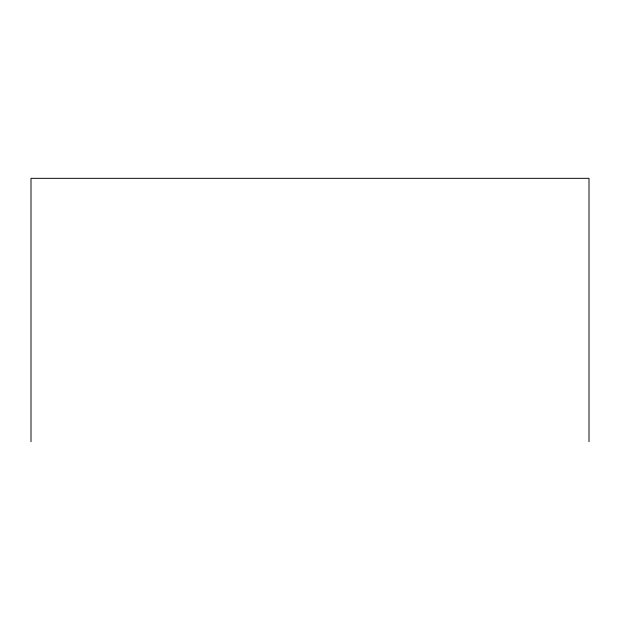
<?xml version="1.0" encoding="UTF-8"?>
<svg xmlns="http://www.w3.org/2000/svg" width="620" height="620" viewBox="0 0 620 620"><rect width="100%" height="100%" fill="white"/><g stroke="black" fill="none" stroke-linecap="round" stroke-linejoin="round"><path stroke-width="0.93" d="M589 441.68L589 178.32L31 178.32L31 441.68"/></g></svg>
